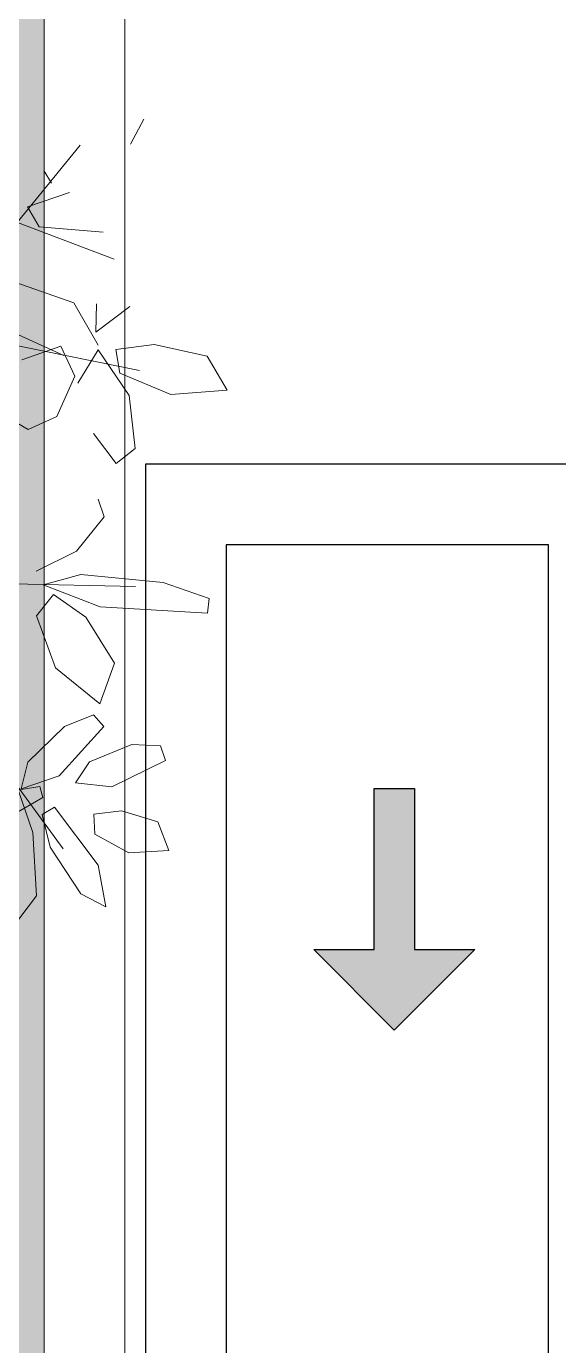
# Model space of a CAD drawing. Header units: metres. Extents: x 349703 to 349913, y 9282546 to 9282694.
# Drawn here: x 349754.506 to 349755.166, y 9282674.644 to 9282676.282 of the extents above; entities that cross this region are included whole.
import ezdxf

# ---------------------------------------------------------------- set-up
doc = ezdxf.new("R2010")
doc.units = ezdxf.units.M
doc.header["$LTSCALE"] = 0.25
for name, color, linetype, lineweight in [('.', 7, 'Continuous', 0), ('0_ CUNETAS', 160, 'Continuous', 5), ('AREA-VERDE', 3, 'CONTINUOUS', 9), ('ARQ-FONDO', 253, 'CONTINUOUS', 9), ('CUNETAS-RED', 5, 'CONTINUOUS', 18)]:
    doc.layers.add(name, color=color, linetype=linetype, lineweight=lineweight)

# ---------------------------------------------------------------- blocks, each defined once
blk = doc.blocks.new('291')
at = {"layer": 'AREA-VERDE', "lineweight": 0, "true_color": 0xc4e4b2, "transparency": 33554687}
h = blk.add_hatch(color=3, dxfattribs=at)
h.dxf.hatch_style = 1
h.paths.add_polyline_path([(349597.5555, 9282677.2878), (349595.4206, 9282677.2878), (349595.4206, 9282674.5929), (349597.5555, 9282674.5929)])
at = {"layer": 'ARQ-FONDO'}
for points in [[(349595.3206, 9282677.3878), (349597.6555, 9282677.3878), (349597.6555, 9282670.5231), (349595.3206, 9282670.5231)], [(349595.4206, 9282677.2878), (349597.5555, 9282677.2878), (349597.5555, 9282674.5929), (349595.4206, 9282674.5929)]]:
    blk.add_lwpolyline(points, close=True, dxfattribs=at)
blk = doc.blocks.new('ARR2')
at = {"layer": 'ARQ-FONDO', "lineweight": 5}
for p, q in [((2741.7422, 1214.9411), (2742.4277, 1214.6823)), ((2742.457, 1214.8885), (2742.4807, 1214.9334)), ((2742.0863, 1214.5442), (2742.3668, 1214.8866)), ((2742.3013, 1214.8415), (2742.3149, 1214.8188)), ((2742.3472, 1214.8022), (2742.272, 1214.7764)), ((2742.272, 1214.7764), (2742.2932, 1214.7405)), ((2742.2932, 1214.7405), (2742.4079, 1214.731)), ((2742.3553, 1214.6039), (2742.2254, 1214.6493)), ((2742.3991, 1214.5276), (2742.3553, 1214.6039)), ((2742.3961, 1214.6022), (2742.3945, 1214.5515)), ((2742.3945, 1214.5515), (2742.4557, 1214.597)), ((2742.088, 1214.5607), (2742.4728, 1214.4827)), ((2742.2417, 1214.5529), (2742.3371, 1214.5093)), ((2742.3322, 1214.5263), (2742.2618, 1214.5016)), ((2742.3572, 1214.4723), (2742.3322, 1214.5263)), ((2742.3988, 1214.5195), (2742.3627, 1214.4594)), ((2742.4542, 1214.4377), (2742.3988, 1214.5195)), ((2742.4991, 1214.5291), (2742.4303, 1214.5202)), ((2742.4303, 1214.5202), (2742.4377, 1214.4774)), ((2742.5941, 1214.5084), (2742.4991, 1214.5291)), ((2742.6301, 1214.4471), (2742.5941, 1214.5084)), ((2742.3248, 1214.3999), (2742.3572, 1214.4723)), ((2742.4377, 1214.4774), (2742.529, 1214.4396)), ((2742.529, 1214.4396), (2742.6301, 1214.4471)), ((2742.4652, 1214.3423), (2742.4542, 1214.4377)), ((2742.2315, 1214.4009), (2742.2736, 1214.3766)), ((2742.2736, 1214.3766), (2742.3248, 1214.3999)), ((2742.3904, 1214.3691), (2742.4313, 1214.3153)), ((2742.4313, 1214.3153), (2742.4652, 1214.3423)), ((2742.3988, 1214.2512), (2742.4094, 1214.2196)), ((2742.4094, 1214.2196), (2742.3603, 1214.1579)), ((2742.3603, 1214.1579), (2742.2877, 1214.1225)), ((2742.3676, 1214.116), (2742.3003, 1214.0979)), ((2742.5152, 1214.1017), (2742.3676, 1214.116)), ((2742.2455, 1214.0994), (2742.4659, 1214.0946)), ((2742.3003, 1214.0979), (2742.4025, 1214.0584)), ((2742.5982, 1214.0733), (2742.5152, 1214.1017)), ((2742.319, 1214.0806), (2742.288, 1214.042)), ((2742.3766, 1214.0395), (2742.319, 1214.0806)), ((2742.5948, 1214.0471), (2742.5982, 1214.0733)), ((2742.4025, 1214.0584), (2742.5948, 1214.0471)), ((2742.288, 1214.042), (2742.3223, 1213.9488)), ((2742.428, 1213.957), (2742.3766, 1214.0395)), ((2742.3223, 1213.9488), (2742.4021, 1213.884)), ((2742.4021, 1213.884), (2742.428, 1213.957)), ((2742.1503, 1213.8779), (2742.336, 1213.6237)), ((2742.3906, 1213.8645), (2742.3383, 1213.8433)), ((2742.4089, 1213.8437), (2742.3906, 1213.8645)), ((2742.3383, 1213.8433), (2742.2725, 1213.7791)), ((2742.3288, 1213.7546), (2742.4089, 1213.8437)), ((2742.4594, 1213.8111), (2742.3832, 1213.7802)), ((2742.5104, 1213.8088), (2742.4594, 1213.8111)), ((2742.5194, 1213.7825), (2742.5104, 1213.8088)), ((2742.2725, 1213.7791), (2742.261, 1213.7318)), ((2742.3832, 1213.7802), (2742.3584, 1213.7424)), ((2742.4231, 1213.7351), (2742.5194, 1213.7825)), ((2742.1826, 1213.7175), (2742.2945, 1213.7358)), ((2742.261, 1213.7318), (2742.3288, 1213.7546)), ((2742.2945, 1213.7358), (2742.2997, 1213.7157)), ((2742.3584, 1213.7424), (2742.4231, 1213.7351)), ((2742.2997, 1213.7157), (2742.2544, 1213.6894)), ((2742.2816, 1213.653), (2742.2558, 1213.7282)), ((2742.3208, 1213.6989), (2742.2982, 1213.6853)), ((2742.3986, 1213.5945), (2742.3208, 1213.6989)), ((2742.4407, 1213.6918), (2742.3913, 1213.6861)), ((2742.5059, 1213.6724), (2742.4407, 1213.6918)), ((2742.2982, 1213.6853), (2742.3127, 1213.6266)), ((2742.3913, 1213.6861), (2742.3926, 1213.6504)), ((2742.5257, 1213.6207), (2742.5059, 1213.6724)), ((2742.2881, 1213.5393), (2742.2816, 1213.653)), ((2742.3926, 1213.6504), (2742.4536, 1213.6169)), ((2742.3127, 1213.6266), (2742.3679, 1213.5432)), ((2742.4536, 1213.6169), (2742.5257, 1213.6207)), ((2742.4128, 1213.5195), (2742.3986, 1213.5945)), ((2742.2433, 1213.4802), (2742.2881, 1213.5393)), ((2742.3679, 1213.5432), (2742.4128, 1213.5195))]:
    blk.add_line(p, q, dxfattribs=at)
blk = doc.blocks.new('*U2192')
at = {"layer": '.', "lineweight": 30}
h = blk.add_hatch(color=1, dxfattribs=at)
h.dxf.hatch_style = 1
h.paths.add_polyline_path([(-0.025, -0.05), (-0.1, -0.05), (0, -0.15), (0.1, -0.05), (0.025, -0.05), (0.025, 0.15), (-0.025, 0.15)])
at = {"layer": '0_ CUNETAS', "color": 1, "lineweight": 30}
blk.add_lwpolyline([(-0.1, -0.05), (-0.025, -0.05), (-0.025, 0.15), (0.025, 0.15), (0.025, -0.05), (0.1, -0.05), (0, -0.15)], close=True, dxfattribs=at)
blk = doc.blocks.new('*U2174')
at = {"layer": '0_ CUNETAS', "color": 0, "linetype": 'ByBlock', "lineweight": -2, "transparency": 16777216}
blk.add_blockref('*U2192', (0, 31.5), dxfattribs=at)
blk = doc.blocks.new('drenaje')
at = {"layer": 'CUNETAS-RED', "lineweight": 30}
for p, q in [((36.4979, 0.2003), (36.4979, -32.0856)), ((37.0979, 0.2003), (36.4979, 0.2003)), ((36.5979, 0.1003), (36.5979, -32.0856)), ((36.9979, 0.1003), (36.5979, 0.1003)), ((36.9979, -32.0856), (36.9979, 0.1003))]:
    blk.add_line(p, q, dxfattribs=at)
at = {"layer": 'CUNETAS-RED', "lineweight": 0}
blk.add_blockref('*U2174', (36.8067, -31.8525), dxfattribs=at)

msp = doc.modelspace()

# ---------------------------------------------------------------- block references
at = {"layer": 'ARQ-FONDO'}
msp.add_blockref('291', (156.9728, 0), dxfattribs=at)
at = {"layer": 'ARQ-FONDO', "xscale": 0.6917913537138002, "yscale": 0.6917913537138002, "zscale": 0.6917913537138002}
msp.add_blockref('ARR2', (347857.4273, 9281835.686), dxfattribs=at)
at = {"layer": 'CUNETAS-RED', "lineweight": 30}
msp.add_blockref('drenaje', (349718.1559, 9282675.5378), dxfattribs=at)

doc.saveas('drawing.dxf')
